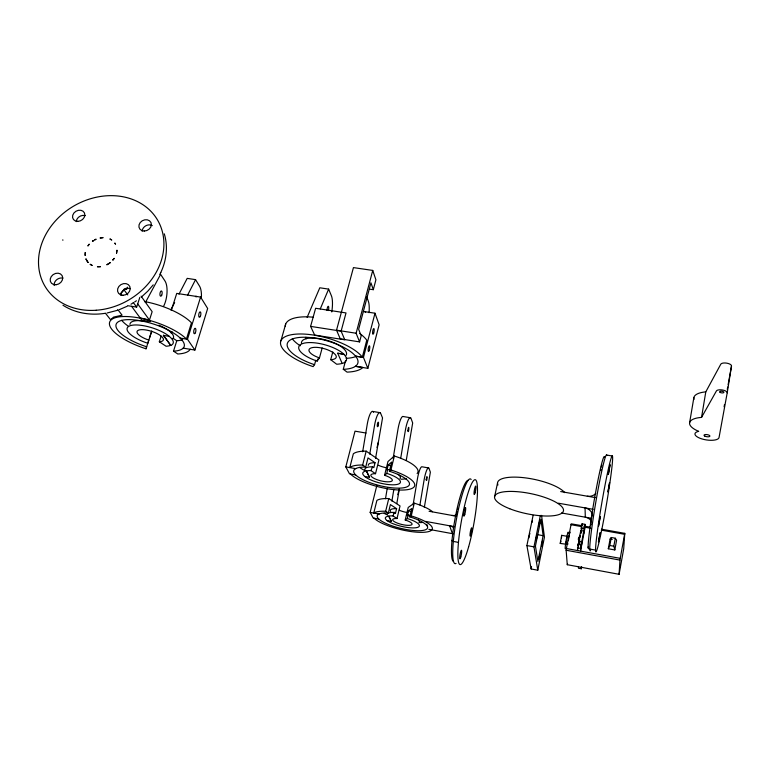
<?xml version="1.0" encoding="UTF-8"?>
<svg xmlns="http://www.w3.org/2000/svg" width="770" height="770" viewBox="0 0 770 770"><rect width="100%" height="100%" fill="white"/><g stroke="black" fill="none" stroke-linecap="round" stroke-linejoin="round"><path stroke-width="1.16" d="M601.514 529.202L624.778 533.36L623.71 548.779L619.099 574.304L567.269 564.699L566.114 549.915L571.196 523.831L581.735 525.66M170.671 345.451A24.216 8.027 17.9 0 0 169.169 336.326L169.169 336.23A24.188 8.018 17.9 0 0 130.245 325.681A24.188 8.018 17.9 0 0 147.811 343.266L148.841 340.09A13.822 4.582 17.9 0 1 137.753 330.571A13.822 4.582 17.9 0 1 157.427 333.757A13.822 4.582 17.9 0 1 159.342 341.784L166.07 346.24A24.188 8.018 17.9 0 0 170.69 345.345L163.442 335.306L170.69 345.345M624.778 533.331L619.975 559.761L619.099 574.324M578.058 545.593L578.212 543.774L581.186 544.313L581.004 546.97L581.62 544.438L582.005 541.377L581.725 542.109L578.761 541.57L580.763 530.54L583.727 531.079L583.535 533.764L584.103 531.531L584.536 528.201L584.257 528.913L581.302 528.374L582.053 523.831L585.017 524.36L585.104 527.238L580.522 551.108L581.186 544.313M528.971 537.903L529.394 535.208M561.513 537.835L561.657 535.323L560.213 543.437L566.22 544.207M600.812 470.306L600.947 469.363M566.325 541.204L566.046 544.515M727.207 392.844L731.5 366.068A5.467 2.214 7.9 0 0 726.851 363.161A5.467 2.214 7.9 0 0 720.778 364.21L705.792 391.872L701.547 417.398A23.418 8.48 8.6 0 0 698.698 431.335A12.204 4.341 8.8 0 0 701.855 438.91A12.204 4.341 8.8 0 0 719.036 437.543L727.207 392.844A5.505 2.127 8.2 0 0 722.51 389.995A5.505 2.127 8.2 0 0 716.418 390.948L701.547 417.398M362.67 451.778L367.252 424.222A13.446 3.128 -80.4 0 1 373.517 412.297M369.754 454.194L374.538 425.454A13.456 3.061 -80.4 0 1 380.717 413.509L382.536 417.908L375.548 458.545M385.5 498.748L387.272 488.151M393.152 458.266L397.955 429.419A13.504 2.83 -80.4 0 1 403.316 416.551L410.593 417.764M391.892 501.116L393.865 489.325M400.689 458.381L405.309 430.661A13.523 2.753 -80.4 0 1 411.103 418.591L412.682 422.971L406.262 460.296M413.076 504.937L417.427 478.921A12.204 2.31 -80 0 1 422.075 466.803L428.669 467.948M419.929 504.947L424.078 480.095A12.214 2.252 -80 0 1 429.083 468.584L430.372 472.164L424.337 507.334M689.612 422.759L693.866 397.58M342.198 363.44L342.207 363.382A24.717 8.932 15.5 0 1 336.673 364.229L330.696 359.706A14.12 5.101 15.5 0 0 331.456 351.611A14.12 5.101 15.5 0 0 310.406 348.233A14.12 5.101 15.5 0 0 319.463 357.896L317.153 361.092A24.717 8.932 15.5 0 1 303.707 343.247A24.717 8.932 15.5 0 1 343.834 354.21L343.834 354.306A24.736 8.942 15.5 0 1 342.198 363.498L337.693 353.228L343.834 354.21M396.82 503.57L399.226 489.566M376.886 485.312L370.158 512.368L379.186 514.023L373.787 512.955L376.896 500.413A30.684 8.249 13.5 0 1 388.763 498.565L400.034 505.957L397.012 518.518A10 2.599 13.5 0 0 395.684 522.387A10 2.599 13.5 0 0 410.805 525.15A10 2.599 13.5 0 0 405.213 520.019L407.369 518.557L408.013 514.889A16.507 4.331 13.5 0 1 410.814 515.833M724.098 406.81L724.522 404.481M727.275 389.351L727.698 387.021M728.122 384.692L731.5 366.068M581.148 531.002L581.581 527.671L581.302 528.374M614.826 549.944L613.815 546.228L615.288 538.22L611.293 537.499L610.09 539.058L608.3 548.76L614.826 549.944L616.597 540.222L615.288 538.22M608.3 548.76L609.821 545.497L611.293 537.499M387.589 469.431L386.973 469.95L388.186 465.032L391.689 462.039L389.418 471.25A28.692 8.229 13.9 0 1 405.983 487.227A28.692 8.229 13.9 0 1 362.843 479.643A28.692 8.229 13.9 0 1 365.692 467.072L362.651 465.022A34.082 9.779 13.9 0 0 349.811 467.525L353.334 453.809A33.957 10.087 13.9 0 1 366.173 451.133L378.946 459.95L375.519 473.694A11.069 3.176 13.9 0 0 374.316 478.526A11.069 3.176 13.9 0 0 390.996 481.471A11.069 3.176 13.9 0 0 384.577 475.292L386.848 473.396L387.589 469.431A18.268 5.294 13.9 0 1 389.697 470.133M601.351 467.005L601.755 465.013M581.725 542.109L583.727 531.079M584.257 528.913L585.017 524.36M578.395 566.585L578.482 568.241L581.302 568.76L581.668 566.826M579.714 539.404L578.318 539.144L579.906 535.391L580.031 537.797L578.626 537.537M577.567 550.56L578.212 543.774M579.608 537.008L579.906 535.391M578.443 546.017L579.319 541.474M580.85 533.523L581.725 528.98M532.032 522.416L532.455 520.597M567.548 563.765L567.307 564.718M566.662 539.279L567.095 537.325M543.129 535.67L537.893 561.542L535.439 546.074L540.906 519.25L543.129 535.67L537.547 534.659M533.119 515.322L526.892 545.555L531.117 568.972L537.778 570.214L544.448 537.152L541.551 515.361M537.778 570.214L533.966 546.854L540.386 515.409M531.117 568.972L531.579 566.701M591.745 517.507L590.667 525.15L590.975 524.322M494.532 497.006L497.535 483.002M560.916 541.243L560.271 543.447M580.955 531.954L580.599 533.225L580.763 530.54M578.328 545.555L579.04 540.838M405.213 520.019L408.225 507.44L414.279 503.156A30.684 8.249 13.5 0 1 432.548 511.732M410.044 516.189A14.476 3.792 13.5 0 0 407.417 515.294L408.495 510.799L411.825 508.479L409.823 516.882A25.92 6.728 13.5 0 1 424.241 530.155A25.92 6.728 13.5 0 1 385.125 523.023A25.92 6.728 13.5 0 1 388.35 512.974L390.39 504.6L396.598 508.643L395.511 513.128A14.476 3.792 13.5 0 0 393.306 513.138M409.823 516.882L411.247 515.91L414.279 503.156M391.343 521.367L388.744 516.131A17.517 4.543 13.5 0 0 386.983 520.568L391.343 521.367L388.763 516.064A17.498 4.543 13.5 0 1 392.95 515.919L397.012 518.518M397.82 494.658L399.207 488.94M378.725 519.057L373.2 518.046L370.158 512.368M389.418 471.25L390.929 469.989L394.365 456.023A33.957 10.087 13.9 0 1 417.119 473.54M373.787 512.955A30.79 7.989 13.5 0 1 385.664 511.261L388.763 498.565M384.577 475.292L387.974 461.528L394.365 456.023M578.761 541.57L579.001 540.809M369.533 477.313L366.356 470.903L369.533 477.313L364.749 476.466M377.021 447.476L378.407 441.97M365.692 467.072L368.012 457.909L375.048 462.731L373.825 467.64L372.574 466.793A18.268 5.294 13.9 0 0 365.067 470.432M591.986 516.41L592.197 515.64M355.615 474.926L349.522 473.848L345.807 466.899L355.018 431.161L366.068 433.048M362.651 465.022L366.173 451.133M355.759 468.661L345.807 466.899M345.605 360.514L343.285 369.244L347.068 372.122A43.486 15.718 15.5 0 0 362.882 367.425L355.384 366.318L367.858 368.329L379.129 324.805L375 313.217L363.392 311.455M367.858 368.329L363.459 357.434L355.567 356.183L362.333 357.155L366.77 340.176A43.284 16.189 15.6 0 0 359.696 333.449M363.459 357.434L375 313.217M373.315 289.693L375.904 279.818L372.738 270.424L353.44 267.604L336.529 330.186L340.263 338.858L359.58 341.89L361.188 335.787L358.647 329.31L370.928 282.811L373.315 289.693L369.561 289.135M359.58 341.89L356.115 333.237L372.738 270.424M341.12 331.148L346.019 312.928L315.623 308.279L310.599 326.384L314.68 335.075L344.787 339.811L341.12 331.148L310.599 326.384M337.693 353.228L343.834 354.306M330.696 359.706L332.794 351.928M319.463 357.896L322.187 347.925M315.777 360.264L314.583 364.605L313.12 366.616A43.486 15.718 15.5 0 1 291.224 334.757A43.486 15.718 15.5 0 1 362.333 357.155M280.915 340.85L285.699 324.045M144.5 301.551A42.379 14.534 18.1 0 1 191.47 322.813L186.446 339.012A42.562 14.11 18 0 0 116.52 317.365A42.562 14.11 18 0 0 146.021 348.8L146.675 346.789A35.824 11.877 18 0 1 121.535 320.436A35.824 11.877 18 0 1 180.151 338.001L180.122 338.088A35.824 11.868 18 0 1 183.222 348.156L194.887 350.052L207.659 308.481L200.585 297.076L176.734 293.399L171.46 310.021M317.153 361.092L317.817 358.907M183.222 348.156L183.25 348.069A35.824 11.877 18 0 1 173.519 351.168L176.782 340.744A35.718 12.108 18.1 0 0 182.577 339.782M194.887 350.052L187.485 339.272L200.585 297.076M159.342 341.784L161.142 336.105M146.021 348.8L151.757 331.013L150.006 336.413M149.495 338.04L149.775 337.164M127.627 305.69L136.646 307.105L139.822 297.393M529.683 534.053L530.068 533.783M127.348 287.172L126.598 289.443L124.471 289.116M392.95 515.919L394.413 512.416L395.511 513.128M320.281 308.895L328.636 289.116L319.8 287.788L307.114 317.394M386.848 473.396A19.375 5.554 13.9 0 1 398.061 484.195A19.375 5.554 13.9 0 1 368.897 479.056A19.375 5.554 13.9 0 1 370.919 470.586L372.574 466.793M160.689 272.676C166.445 260.712 168.226 246.602 164.28 233.82M159.785 274.515L160.766 272.522M187.582 295.16L195.551 279.645L187.197 278.374L178.996 294.14M170.805 309.906L174.626 302.543M386.983 520.568L387.021 520.501A17.498 4.543 13.5 0 0 415.328 527.816A17.498 4.543 13.5 0 0 407.369 518.557M145.415 302.523L160.603 274.351L164.963 280.954A15.891 6.381 -82.4 0 1 163.519 306.402M578.318 539.144L579.598 537.008M153.23 284.861L147.763 291.195L141.526 296.931M120.37 293.697L126.01 288.23M407.417 515.294L408.013 514.889M134.615 301.984L136.396 300.791M130.958 304.217L132.806 303.13M127.175 306.248L119.321 309.646M117.309 310.349L107.097 312.995M62.948 305.218C75.267 313.226 90.658 315.594 105.028 313.332M62.543 239.999L63.044 240.076M336.529 330.186L356.115 333.237M163.413 335.402L169.169 336.326M180.122 338.088L187.485 339.272M612.448 456.061A48.722 2.416 -80.3 0 0 598.232 525.419A48.722 2.416 -80.3 0 0 601.601 530.482A48.722 2.416 -80.3 0 0 612.448 456.061L606.519 455.003M372.921 411.469L380.13 412.672M560.695 491.568L595.354 497.613M558.365 503.195L593.131 509.326M561.59 512.993L590.965 518.2M584.064 526.083L589.878 527.123M570.984 524.707L581.466 526.584M583.795 526.998L590.782 528.249M601.264 530.126L624.557 534.293M581.283 527.854L584.247 528.384M610.09 539.058L612.256 539.443M429.073 511.27L456.514 516.237M561.657 535.323L567.461 536.372M609.821 545.497L613.815 546.228M578.732 541.06L581.706 541.599M579.232 544.457L581.206 544.813M595.518 550.107L589.704 549.049A1.964 1.887 5.8 0 1 588.116 546.854M577.433 547.836L580.407 548.375M425.521 521.386L454.175 526.613M566.325 548.51L620.206 558.346M566.094 550.242L619.937 560.088M526.892 545.555L533.966 546.854M428.813 529.327L452.442 533.668A8.133 7.787 -20.9 0 1 453.145 533.831M458.468 542.378L453.338 541.435A1.752 0.876 5.3 0 1 452.029 540.299M140.14 317.904L149.457 320.07L152.152 311.686L141.102 296.171M385.664 511.261L388.35 512.974M173.519 351.168L177.793 353.988A42.562 14.11 18 0 0 190.228 349.195M173.115 338.271L176.782 340.744M370.909 470.586L375.519 473.694M105.423 313.197L110.591 319.752L113.546 317.115L122.093 315.19L117.723 309.473M131.583 306.325L141.853 320.224L150.573 321.61L137.609 303.765M123.643 289.299L127.753 294.92M133.229 302.418L136.646 307.105M195.551 279.645L199.584 286.228A15.978 5.996 -82.2 0 1 201.374 298.115M426.753 524.36L427.581 526.353M328.636 289.116L331.427 295.834A16.555 4.582 -81.8 0 1 331.774 311.946M452.442 533.668L449.603 525.775A8.287 7.921 -20.8 0 1 453.694 527.874M366.789 296.95L368.406 301.417A16.651 4.139 -81.6 0 1 369.042 312.707M581.235 567.115L581.302 568.76M582.053 523.831L582.13 525.746M694.011 399.361A23.264 8.836 8.3 0 1 705.792 391.872M142.18 231.192A6.439 5.39 -28 0 1 145.78 225.793A6.439 5.39 -28 0 1 152.296 225.629M121.034 295.391A6.574 5.563 -30.8 0 1 123.903 289.761A6.574 5.563 -30.8 0 1 130.313 288.644M54.218 285.535A6.526 5.428 -32.5 0 1 56.605 279.799A6.526 5.428 -32.5 0 1 62.899 278.153M76.259 221.616A6.391 5.265 -29.8 0 1 85.335 215.667M195.436 296.739A2.676 1.001 -82.2 0 1 196.61 296.845M128.6 326.374A35.718 12.108 18.1 0 1 121.65 320.291M172.249 331.928A19.962 6.766 18.1 0 1 171.055 332.919M129.947 324.411A22.811 7.642 18 0 1 144.664 321.167M158.87 325.219A22.811 7.642 18 0 1 172.846 338.819M327.048 310.445A2.772 0.77 -81.8 0 1 327.693 306.912A2.772 0.77 -81.8 0 1 328.694 306.999A2.772 0.77 -81.8 0 1 328.347 310.56M285.266 326.239A43.284 16.189 15.6 0 1 313.275 317.211M365.105 312.119A2.791 0.693 -81.6 0 1 365.615 312.158M314.564 364.701A36.604 13.225 15.5 0 1 290.954 339.599A36.604 13.225 15.5 0 1 345.643 348.444A36.604 13.225 15.5 0 1 343.256 369.34M356.269 356.337A36.488 13.494 15.6 0 1 346.182 358.329M300.262 345.778A36.488 13.494 15.6 0 1 292.302 338.81M306.094 338.848A20.395 7.536 15.6 0 1 305.911 337.25M301.465 343.343A23.302 8.508 15.5 0 1 325.787 339.974A23.302 8.508 15.5 0 1 346.105 355.355M387.041 467.852A11.03 3.272 13.9 0 1 378.368 465.263M390.929 469.989A34.082 9.779 13.9 0 1 405.809 489.864A34.082 9.779 13.9 0 1 350.427 473.925M397.936 474.214A18.268 5.294 13.9 0 1 400.015 478.603M368.272 465.369A15.997 4.697 13.9 0 1 375.048 462.731M388.186 465.032A15.997 4.697 13.9 0 1 391.102 466.052M406.493 478.68A28.625 8.403 13.9 0 1 400.949 479.219M364.46 470.412A28.625 8.403 13.9 0 1 359.58 467.351M567.711 544.448A9.471 0.674 -80.1 0 1 567.846 543.533M568.299 540.752A9.471 0.674 -80.1 0 1 569.434 535.054M569.925 533.119A9.471 0.674 -80.1 0 1 570.204 532.214M565.555 548.375A8.412 0.606 -80.1 0 1 566.268 539.693A8.412 0.606 -80.1 0 1 568.318 533.081M497.959 485.004A35.035 10.568 11.7 0 1 524.091 477.718A35.035 10.568 11.7 0 1 564.747 492.636M590.638 550.367A48.674 2.628 -80.3 0 1 595.576 503.522A48.674 2.628 -80.3 0 1 606.827 455.436M588.675 548.644A46.729 2.589 -80.3 0 1 594.171 500.5A46.729 2.589 -80.3 0 1 604.594 457.043M595.768 493.57A9.404 8.845 1.2 0 1 587.298 496.207M592.573 515.005A9.471 8.99 2.3 0 0 585.046 507.902L585.316 517.199A9.259 8.816 3 0 1 591.225 520.895M407.831 512.637A9.971 2.676 13.5 0 1 399.274 510.231M411.247 515.91A30.79 7.989 13.5 0 1 423.943 532.282A30.79 7.989 13.5 0 1 374.018 518.123M387.368 515.168A16.507 4.331 13.5 0 1 394.413 512.416M418.505 520.019A16.507 4.331 13.5 0 1 418.967 522.58M390.611 511.463A14.457 3.84 13.5 0 1 396.598 508.643M408.495 510.799A14.457 3.84 13.5 0 1 411.113 511.694M422.287 522.493A25.862 6.872 13.5 0 1 419.563 522.551M386.53 514.591A25.862 6.872 13.5 0 1 384.163 513.292M456.62 514.909A8.239 7.815 -18.4 0 1 451.961 515.409M456.87 513.263A4.408 0.693 -79.9 0 1 456.995 511.857M457.447 509.268A4.408 0.693 -79.9 0 1 457.755 508.075M456.071 563.38A43.053 6.526 -79.8 0 1 456.292 520.01A43.053 6.526 -79.8 0 1 471.134 479.479M453.078 561.215A41.33 6.314 -79.8 0 1 454.993 518.961A41.33 6.314 -79.8 0 1 467.852 480.297M609.58 482.655L607.963 491.866L609.58 482.655M610.052 464.849L608.348 474.397L610.052 464.849M407.782 430.661C408.889 435.185 409.467 421.248 407.782 430.661M535.968 539.683C537.046 540.261 537.903 527.546 535.968 539.683M538.721 526.189C539.712 526.969 540.713 513.975 538.721 526.189M538.942 558.885L539.029 559.415L539.953 554.053L538.942 558.885M426.166 479.691C427.052 483.473 427.668 471.144 426.166 479.691M541.551 545.969C542.532 546.45 543.389 534.476 541.551 545.969M598.502 526.189L600.234 516.699L598.502 526.189M598.463 541.916L600.128 532.773L598.463 541.916M116.953 250.317L116.568 253.128L116.953 250.317M85.268 252.502L85.143 255.332L85.268 252.502M88.733 244.687L87.886 245.986L89.31 244.157L88.733 244.687M113.267 259.49L112.786 260.221L114.239 258.345L113.267 259.49M93.035 240.789L92.448 241.337L93.805 240.433L93.035 240.789M109.648 262.936L109.013 263.504A4.158 1.482 -28.5 0 0 106.761 264.803A16.584 13.822 -30.2 0 0 109.013 263.504L110.399 262.493L109.648 262.936M95.259 239.518L94.594 239.98L96.154 239.22L95.259 239.518M101.515 237.67L100.033 237.997L103.132 237.651L101.515 237.67M100.504 266.661L97.472 266.738L100.504 266.661M111.082 239.547L109.879 238.97L111.766 240.038L111.082 239.547M92.053 265.381L90.244 264.341L92.053 265.381M88.078 262.435L85.884 258.807L86.798 260.693A16.391 13.658 -30.3 0 0 88.078 262.435M115.192 243.59L114.807 243.012L115.548 244.196L115.192 243.59M704.868 436.138A2.974 1.059 8.8 0 0 709.805 436.33A2.974 1.059 8.8 0 0 706.215 434.53A2.974 1.059 8.8 0 0 704.868 436.138M720.21 392.44A2.166 0.837 8.2 0 0 723.819 392.517A2.166 0.837 8.2 0 0 721.23 391.16A2.166 0.837 8.2 0 0 720.21 392.44M96.221 310.243A65.296 54.42 -30.3 0 0 157.84 220.538A65.296 54.42 -30.3 0 0 49.559 228.344A65.296 54.42 -30.3 0 0 96.221 310.243M77.703 221.375A6.439 5.294 -29.8 0 0 84.459 212.944A6.439 5.294 -29.8 0 0 73.901 213.02A6.439 5.294 -29.8 0 0 77.703 221.375M144.26 231.038A6.487 5.419 -28 0 0 150.949 222.501A6.487 5.419 -28 0 0 140.207 222.569A6.487 5.419 -28 0 0 144.26 231.038M56.056 284.736A6.574 5.457 -32.4 0 0 62.081 275.554A6.574 5.457 -32.4 0 0 51.224 276.603A6.574 5.457 -32.4 0 0 56.056 284.736M122.93 295.276A6.622 5.602 -30.8 0 0 129.793 286.459A6.622 5.602 -30.8 0 0 118.878 286.45A6.622 5.602 -30.8 0 0 122.93 295.276M200.344 316.374A2.733 1.011 -81.9 0 0 200.325 311.917A2.733 1.011 -81.9 0 0 198.727 315.431A2.733 1.011 -81.9 0 0 200.344 316.374M195.359 332.784A2.743 1.02 -81.6 0 0 195.33 328.338A2.743 1.02 -81.6 0 0 193.713 331.909A2.743 1.02 -81.6 0 0 195.359 332.784M161.681 295.257A2.666 1.068 -82.4 0 0 161.498 290.973A2.666 1.068 -82.4 0 0 159.929 294.506A2.666 1.068 -82.4 0 0 161.681 295.257M369.244 350.427A2.868 0.693 -81.2 0 0 369.494 345.817A2.868 0.693 -81.2 0 0 368.166 349.57A2.868 0.693 -81.2 0 0 369.244 350.427M373.652 333.227A2.859 0.683 -81.4 0 0 373.912 328.617A2.859 0.683 -81.4 0 0 372.603 332.313A2.859 0.683 -81.4 0 0 373.652 333.227M378.06 425.877A2.252 0.51 -80.4 0 0 378.349 422.23A2.252 0.51 -80.4 0 0 377.29 425.146A2.252 0.51 -80.4 0 0 378.06 425.877M509.759 508.758A35.17 10.251 11.7 0 0 563.428 510.991A35.17 10.251 11.7 0 0 513.879 491.481A35.17 10.251 11.7 0 0 509.759 508.758M468.622 546.844A43.081 6.362 -79.9 0 0 475.696 479.931A43.081 6.362 -79.9 0 0 458.728 539.693A43.081 6.362 -79.9 0 0 468.622 546.844M471.048 534.313A4.206 0.606 -79.8 0 0 471.74 527.797A4.206 0.606 -79.8 0 0 470.095 533.649A4.206 0.606 -79.8 0 0 471.048 534.313M460.807 556.922A4.35 0.645 -79.6 0 0 461.5 550.242A4.35 0.645 -79.6 0 0 459.767 556.363A4.35 0.645 -79.6 0 0 460.807 556.922M464.782 514.399A4.408 0.664 -79.9 0 0 465.503 507.507A4.408 0.664 -79.9 0 0 463.761 513.59A4.408 0.664 -79.9 0 0 464.782 514.399M475.061 492.8A4.264 0.626 -80.1 0 0 475.783 486.091A4.264 0.626 -80.1 0 0 474.118 491.895A4.264 0.626 -80.1 0 0 475.061 492.8"/></g></svg>
